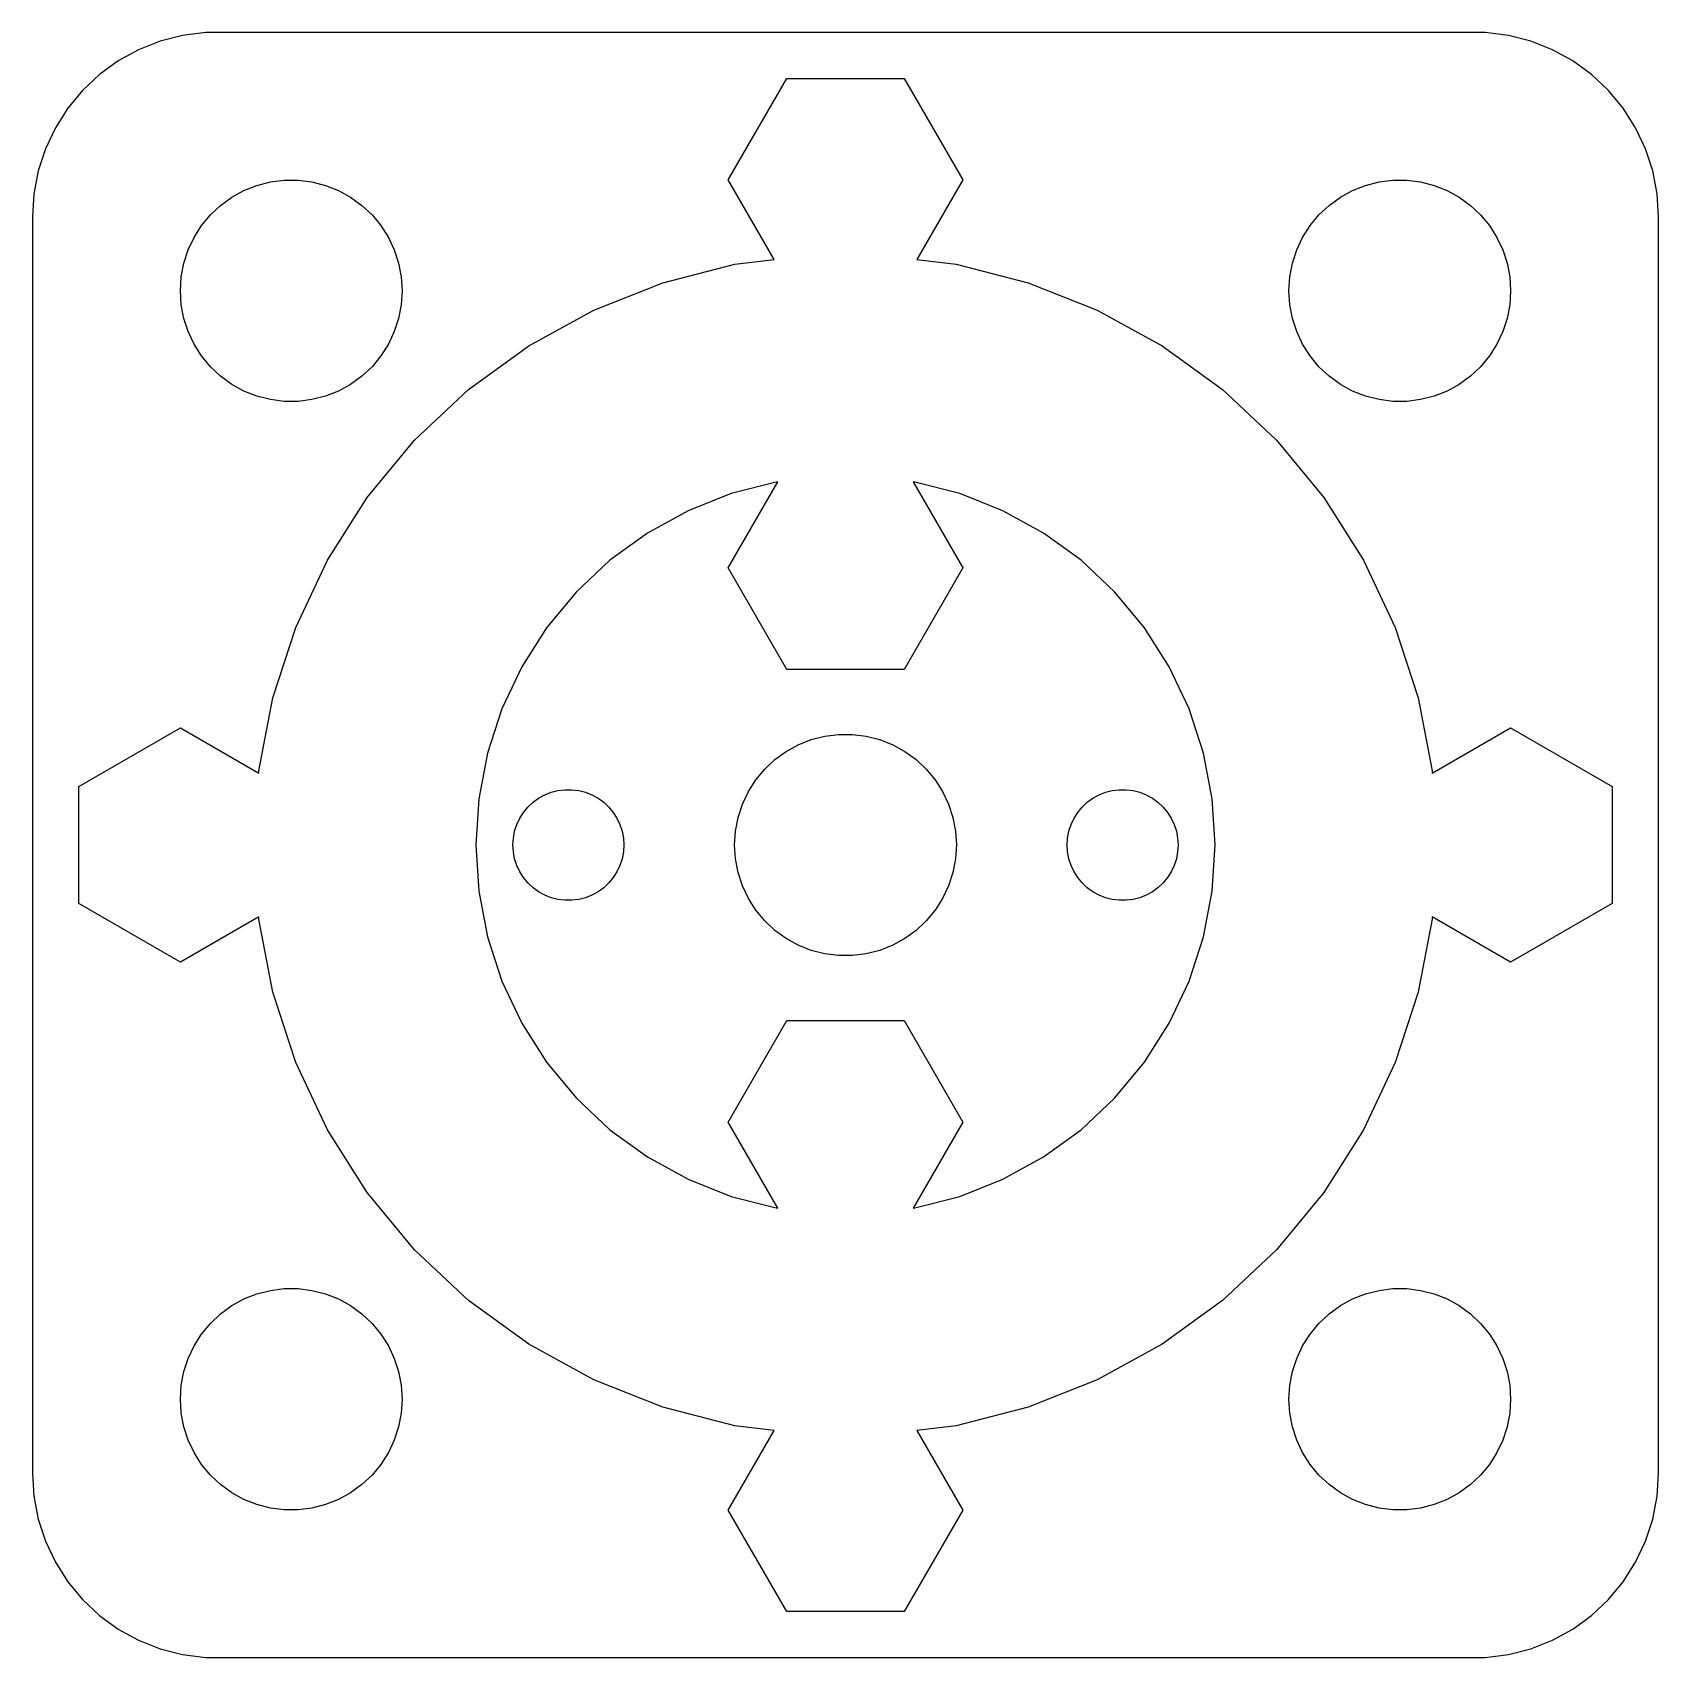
# Model space of a CAD drawing. Header units: metres. Extents: x -22 to 22, y -22 to 238.
# Drawn here: x -22 to 22, y 86.01 to 129.99 of the extents above; entities that cross this region are included whole.
import ezdxf

# ---------------------------------------------------------------- set-up
doc = ezdxf.new("R2010")
doc.units = ezdxf.units.M

msp = doc.modelspace()

# ---------------------------------------------------------------- linework, layer by layer
for p, q in [((-17.9369, 129.911), (-18.5451, 129.755)), ((-17.3139, 129.99), (-17.9369, 129.911)), ((17.3139, 129.99), (-17.3139, 129.99)), ((17.9369, 129.911), (17.3139, 129.99)), ((18.5451, 129.755), (17.9369, 129.911)), ((-19.1289, 129.524), (-19.6791, 129.222)), ((-18.5451, 129.755), (-19.1289, 129.524)), ((19.1289, 129.524), (18.5451, 129.755)), ((19.6791, 129.222), (19.1289, 129.524)), ((-19.6791, 129.222), (-20.1871, 128.853)), ((20.1871, 128.853), (19.6791, 129.222)), ((-20.1871, 128.853), (-20.6448, 128.423)), ((-3.17349, 126), (-1.58675, 128.748)), ((-1.58675, 128.748), (1.58675, 128.748)), ((1.58675, 128.748), (3.17349, 126)), ((20.6448, 128.423), (20.1871, 128.853)), ((-20.6448, 128.423), (-21.0451, 127.939)), ((21.0451, 127.939), (20.6448, 128.423)), ((-21.0451, 127.939), (-21.3815, 127.409)), ((21.3815, 127.409), (21.0451, 127.939)), ((-21.3815, 127.409), (-21.6489, 126.841)), ((21.6489, 126.841), (21.3815, 127.409)), ((-21.6489, 126.841), (-21.8429, 126.243)), ((21.8429, 126.243), (21.6489, 126.841)), ((-21.8429, 126.243), (-21.9606, 125.627)), ((-16.2773, 125.714), (-15.927, 125.853)), ((-15.927, 125.853), (-15.5621, 125.947)), ((-15.5621, 125.947), (-15.1884, 125.994)), ((-15.1884, 125.994), (-14.8116, 125.994)), ((-14.8116, 125.994), (-14.4379, 125.947)), ((-14.4379, 125.947), (-14.0729, 125.853)), ((-14.0729, 125.853), (-13.7227, 125.714)), ((-1.93285, 123.851), (-3.17349, 126)), ((3.17349, 126), (1.93285, 123.851)), ((13.7227, 125.714), (14.0729, 125.853)), ((14.0729, 125.853), (14.4379, 125.947)), ((14.4379, 125.947), (14.8116, 125.994)), ((14.8116, 125.994), (15.1884, 125.994)), ((15.1884, 125.994), (15.5621, 125.947)), ((15.5621, 125.947), (15.927, 125.853)), ((15.927, 125.853), (16.2773, 125.714)), ((21.9606, 125.627), (21.8429, 126.243)), ((-21.9606, 125.627), (-22, 125)), ((-16.9123, 125.312), (-16.6075, 125.533)), ((-16.6075, 125.533), (-16.2773, 125.714)), ((-13.7227, 125.714), (-13.3925, 125.533)), ((-13.3925, 125.533), (-13.0877, 125.312)), ((13.0877, 125.312), (13.3925, 125.533)), ((13.3925, 125.533), (13.7227, 125.714)), ((16.2773, 125.714), (16.6075, 125.533)), ((16.6075, 125.533), (16.9123, 125.312)), ((22, 125), (21.9606, 125.627)), ((-22, 125), (-22, 91)), ((-17.427, 124.763), (-17.1869, 125.054)), ((-17.1869, 125.054), (-16.9123, 125.312)), ((-13.0877, 125.312), (-12.8131, 125.054)), ((-12.8131, 125.054), (-12.5729, 124.763)), ((12.5729, 124.763), (12.8131, 125.054)), ((12.8131, 125.054), (13.0877, 125.312)), ((16.9123, 125.312), (17.1869, 125.054)), ((17.1869, 125.054), (17.427, 124.763)), ((22, 91), (22, 125)), ((-17.6289, 124.445), (-17.427, 124.763)), ((-12.5729, 124.763), (-12.3711, 124.445)), ((12.3711, 124.445), (12.5729, 124.763)), ((17.427, 124.763), (17.6289, 124.445)), ((-17.9057, 123.746), (-17.7893, 124.104)), ((-17.7893, 124.104), (-17.6289, 124.445)), ((-12.3711, 124.445), (-12.2107, 124.104)), ((-12.2107, 124.104), (-12.0942, 123.746)), ((12.0942, 123.746), (12.2107, 124.104)), ((12.2107, 124.104), (12.3711, 124.445)), ((17.6289, 124.445), (17.7893, 124.104)), ((17.7893, 124.104), (17.9057, 123.746)), ((-17.9763, 123.376), (-17.9057, 123.746)), ((-12.0942, 123.746), (-12.0237, 123.376)), ((-4.94426, 123.217), (-2.99809, 123.717)), ((-2.99809, 123.717), (-1.93285, 123.851)), ((1.93285, 123.851), (2.99809, 123.717)), ((2.99809, 123.717), (4.94426, 123.217)), ((12.0237, 123.376), (12.0942, 123.746)), ((17.9057, 123.746), (17.9763, 123.376)), ((-18, 123), (-17.9763, 123.376)), ((-12.0237, 123.376), (-12, 123)), ((-6.81245, 122.477), (-4.94426, 123.217)), ((4.94426, 123.217), (6.81245, 122.477)), ((12, 123), (12.0237, 123.376)), ((17.9763, 123.376), (18, 123)), ((-17.9763, 122.624), (-18, 123)), ((-12, 123), (-12.0237, 122.624)), ((12.0237, 122.624), (12, 123)), ((18, 123), (17.9763, 122.624)), ((-17.9057, 122.254), (-17.9763, 122.624)), ((-12.0237, 122.624), (-12.0942, 122.254)), ((-8.57323, 121.509), (-6.81245, 122.477)), ((6.81245, 122.477), (8.57323, 121.509)), ((12.0942, 122.254), (12.0237, 122.624)), ((17.9763, 122.624), (17.9057, 122.254)), ((-17.7893, 121.896), (-17.9057, 122.254)), ((-17.6289, 121.555), (-17.7893, 121.896)), ((-12.2107, 121.896), (-12.3711, 121.555)), ((-12.0942, 122.254), (-12.2107, 121.896)), ((12.2107, 121.896), (12.0942, 122.254)), ((12.3711, 121.555), (12.2107, 121.896)), ((17.7893, 121.896), (17.6289, 121.555)), ((17.9057, 122.254), (17.7893, 121.896)), ((-17.427, 121.237), (-17.6289, 121.555)), ((-12.3711, 121.555), (-12.5729, 121.237)), ((-10.1988, 120.328), (-8.57323, 121.509)), ((8.57323, 121.509), (10.1988, 120.328)), ((12.5729, 121.237), (12.3711, 121.555)), ((17.6289, 121.555), (17.427, 121.237)), ((-17.1869, 120.946), (-17.427, 121.237)), ((-12.5729, 121.237), (-12.8131, 120.946)), ((12.8131, 120.946), (12.5729, 121.237)), ((17.427, 121.237), (17.1869, 120.946)), ((-16.9123, 120.688), (-17.1869, 120.946)), ((-16.6075, 120.467), (-16.9123, 120.688)), ((-13.0877, 120.688), (-13.3925, 120.467)), ((-12.8131, 120.946), (-13.0877, 120.688)), ((13.0877, 120.688), (12.8131, 120.946)), ((13.3925, 120.467), (13.0877, 120.688)), ((16.9123, 120.688), (16.6075, 120.467)), ((17.1869, 120.946), (16.9123, 120.688)), ((-16.2773, 120.286), (-16.6075, 120.467)), ((-15.927, 120.147), (-16.2773, 120.286)), ((-15.5621, 120.053), (-15.927, 120.147)), ((-14.0729, 120.147), (-14.4379, 120.053)), ((-13.7227, 120.286), (-14.0729, 120.147)), ((-13.3925, 120.467), (-13.7227, 120.286)), ((-11.6635, 118.953), (-10.1988, 120.328)), ((10.1988, 120.328), (11.6635, 118.953)), ((13.7227, 120.286), (13.3925, 120.467)), ((14.0729, 120.147), (13.7227, 120.286)), ((14.4379, 120.053), (14.0729, 120.147)), ((15.927, 120.147), (15.5621, 120.053)), ((16.2773, 120.286), (15.927, 120.147)), ((16.6075, 120.467), (16.2773, 120.286)), ((-15.1884, 120.006), (-15.5621, 120.053)), ((-14.8116, 120.006), (-15.1884, 120.006)), ((-14.4379, 120.053), (-14.8116, 120.006)), ((14.8116, 120.006), (14.4379, 120.053)), ((15.1884, 120.006), (14.8116, 120.006)), ((15.5621, 120.053), (15.1884, 120.006)), ((-12.9443, 117.405), (-11.6635, 118.953)), ((11.6635, 118.953), (12.9443, 117.405)), ((-3.09016, 117.511), (-4.25778, 117.048)), ((-3.17349, 115.5), (-1.82912, 117.829)), ((-1.87381, 117.823), (-3.09016, 117.511)), ((-1.82912, 117.829), (-1.87381, 117.823)), ((1.87381, 117.823), (1.82912, 117.829)), ((1.82912, 117.829), (3.17349, 115.5)), ((3.09016, 117.511), (1.87381, 117.823)), ((4.25778, 117.048), (3.09016, 117.511)), ((-14.0209, 115.708), (-12.9443, 117.405)), ((-4.25778, 117.048), (-5.35826, 116.443)), ((5.35826, 116.443), (4.25778, 117.048)), ((12.9443, 117.405), (14.0209, 115.708)), ((-5.35826, 116.443), (-6.37424, 115.705)), ((6.37424, 115.705), (5.35826, 116.443)), ((-14.8764, 113.89), (-14.0209, 115.708)), ((-6.37424, 115.705), (-7.28967, 114.845)), ((-1.58675, 112.752), (-3.17349, 115.5)), ((3.17349, 115.5), (1.58675, 112.752)), ((7.28967, 114.845), (6.37424, 115.705)), ((14.0209, 115.708), (14.8764, 113.89)), ((-7.28967, 114.845), (-8.09016, 113.878)), ((8.09016, 113.878), (7.28967, 114.845)), ((-15.4973, 111.979), (-14.8764, 113.89)), ((-8.09016, 113.878), (-8.76306, 112.818)), ((8.76306, 112.818), (8.09016, 113.878)), ((14.8764, 113.89), (15.4973, 111.979)), ((-8.76306, 112.818), (-9.29776, 111.681)), ((1.58675, 112.752), (-1.58675, 112.752)), ((9.29776, 111.681), (8.76306, 112.818)), ((-15.8738, 110.005), (-15.4973, 111.979)), ((15.4973, 111.979), (15.8738, 110.005)), ((-9.29776, 111.681), (-9.68582, 110.487)), ((9.68582, 110.487), (9.29776, 111.681)), ((-20.7483, 109.587), (-18, 111.173)), ((-18, 111.173), (-15.8774, 109.948)), ((-0.927048, 110.853), (-0.562134, 110.947)), ((-0.562134, 110.947), (-0.18837, 110.994)), ((-0.18837, 110.994), (0.18837, 110.994)), ((0.18837, 110.994), (0.562134, 110.947)), ((0.562134, 110.947), (0.927048, 110.853)), ((15.8774, 109.948), (18, 111.173)), ((18, 111.173), (20.7483, 109.587)), ((-9.68582, 110.487), (-9.92114, 109.253)), ((-1.91226, 110.312), (-1.60747, 110.533)), ((-1.60747, 110.533), (-1.27733, 110.714)), ((-1.27733, 110.714), (-0.927048, 110.853)), ((0.927048, 110.853), (1.27733, 110.714)), ((1.27733, 110.714), (1.60747, 110.533)), ((1.60747, 110.533), (1.91226, 110.312)), ((9.92114, 109.253), (9.68582, 110.487)), ((-15.8774, 109.948), (-15.8738, 110.005)), ((-2.42705, 109.763), (-2.1869, 110.054)), ((-2.1869, 110.054), (-1.91226, 110.312)), ((1.91226, 110.312), (2.1869, 110.054)), ((2.1869, 110.054), (2.42705, 109.763)), ((15.8738, 110.005), (15.8774, 109.948)), ((-20.7483, 106.413), (-20.7483, 109.587)), ((-2.62891, 109.445), (-2.42705, 109.763)), ((2.42705, 109.763), (2.62891, 109.445)), ((20.7483, 109.587), (20.7483, 106.413)), ((-9.92114, 109.253), (-10, 108)), ((-8.59344, 109.027), (-8.45613, 109.156)), ((-8.45613, 109.156), (-8.30373, 109.266)), ((-8.30373, 109.266), (-8.13866, 109.357)), ((-8.13866, 109.357), (-7.96352, 109.427)), ((-7.96352, 109.427), (-7.78107, 109.473)), ((-7.78107, 109.473), (-7.59418, 109.497)), ((-7.59418, 109.497), (-7.40581, 109.497)), ((-7.40581, 109.497), (-7.21892, 109.473)), ((-7.21892, 109.473), (-7.03647, 109.427)), ((-7.03647, 109.427), (-6.86133, 109.357)), ((-6.86133, 109.357), (-6.69626, 109.266)), ((-6.69626, 109.266), (-6.54385, 109.156)), ((-6.54385, 109.156), (-6.40654, 109.027)), ((-2.78932, 109.104), (-2.62891, 109.445)), ((2.62891, 109.445), (2.78932, 109.104)), ((6.40654, 109.027), (6.54385, 109.156)), ((6.54385, 109.156), (6.69626, 109.266)), ((6.69626, 109.266), (6.86133, 109.357)), ((6.86133, 109.357), (7.03647, 109.427)), ((7.03647, 109.427), (7.21892, 109.473)), ((7.21892, 109.473), (7.40581, 109.497)), ((7.40581, 109.497), (7.59418, 109.497)), ((7.59418, 109.497), (7.78107, 109.473)), ((7.78107, 109.473), (7.96352, 109.427)), ((7.96352, 109.427), (8.13866, 109.357)), ((8.13866, 109.357), (8.30373, 109.266)), ((8.30373, 109.266), (8.45613, 109.156)), ((8.45613, 109.156), (8.59344, 109.027)), ((10, 108), (9.92114, 109.253)), ((-8.89465, 108.552), (-8.81445, 108.723)), ((-8.81445, 108.723), (-8.71352, 108.882)), ((-8.71352, 108.882), (-8.59344, 109.027)), ((-6.40654, 109.027), (-6.28647, 108.882)), ((-6.28647, 108.882), (-6.18553, 108.723)), ((-6.18553, 108.723), (-6.10533, 108.552)), ((-2.97633, 108.376), (-2.90575, 108.746)), ((-2.90575, 108.746), (-2.78932, 109.104)), ((2.78932, 109.104), (2.90575, 108.746)), ((2.90575, 108.746), (2.97633, 108.376)), ((6.10533, 108.552), (6.18553, 108.723)), ((6.18553, 108.723), (6.28647, 108.882)), ((6.28647, 108.882), (6.40654, 109.027)), ((8.59344, 109.027), (8.71352, 108.882)), ((8.71352, 108.882), (8.81445, 108.723)), ((8.81445, 108.723), (8.89465, 108.552)), ((-8.98816, 108.188), (-8.95287, 108.373)), ((-8.95287, 108.373), (-8.89465, 108.552)), ((-6.10533, 108.552), (-6.04712, 108.373)), ((-6.04712, 108.373), (-6.01183, 108.188)), ((-3, 108), (-2.97633, 108.376)), ((2.97633, 108.376), (3, 108)), ((6.01183, 108.188), (6.04712, 108.373)), ((6.04712, 108.373), (6.10533, 108.552)), ((8.89465, 108.552), (8.95287, 108.373)), ((8.95287, 108.373), (8.98816, 108.188)), ((-10, 108), (-9.92114, 106.747)), ((-9, 108), (-8.98816, 108.188)), ((-8.98816, 107.812), (-9, 108)), ((-8.95287, 107.627), (-8.98816, 107.812)), ((-6.01183, 107.812), (-6.04712, 107.627)), ((-6.01183, 108.188), (-6, 108)), ((-6, 108), (-6.01183, 107.812)), ((-2.97633, 107.624), (-3, 108)), ((3, 108), (2.97633, 107.624)), ((6, 108), (6.01183, 108.188)), ((6.01183, 107.812), (6, 108)), ((6.04712, 107.627), (6.01183, 107.812)), ((8.98816, 107.812), (8.95287, 107.627)), ((8.98816, 108.188), (9, 108)), ((9, 108), (8.98816, 107.812)), ((9.92114, 106.747), (10, 108)), ((-8.89465, 107.448), (-8.95287, 107.627)), ((-8.81445, 107.277), (-8.89465, 107.448)), ((-6.10533, 107.448), (-6.18553, 107.277)), ((-6.04712, 107.627), (-6.10533, 107.448)), ((-2.90575, 107.254), (-2.97633, 107.624)), ((2.97633, 107.624), (2.90575, 107.254)), ((6.10533, 107.448), (6.04712, 107.627)), ((6.18553, 107.277), (6.10533, 107.448)), ((8.89465, 107.448), (8.81445, 107.277)), ((8.95287, 107.627), (8.89465, 107.448)), ((-8.71352, 107.118), (-8.81445, 107.277)), ((-8.59344, 106.973), (-8.71352, 107.118)), ((-8.45613, 106.844), (-8.59344, 106.973)), ((-6.40654, 106.973), (-6.54385, 106.844)), ((-6.28647, 107.118), (-6.40654, 106.973)), ((-6.18553, 107.277), (-6.28647, 107.118)), ((-2.78932, 106.896), (-2.90575, 107.254)), ((2.90575, 107.254), (2.78932, 106.896)), ((6.28647, 107.118), (6.18553, 107.277)), ((6.40654, 106.973), (6.28647, 107.118)), ((6.54385, 106.844), (6.40654, 106.973)), ((8.59344, 106.973), (8.45613, 106.844)), ((8.71352, 107.118), (8.59344, 106.973)), ((8.81445, 107.277), (8.71352, 107.118)), ((-9.92114, 106.747), (-9.68582, 105.513)), ((-8.30373, 106.734), (-8.45613, 106.844)), ((-8.13866, 106.643), (-8.30373, 106.734)), ((-7.96352, 106.573), (-8.13866, 106.643)), ((-7.78107, 106.527), (-7.96352, 106.573)), ((-7.59418, 106.503), (-7.78107, 106.527)), ((-7.40581, 106.503), (-7.59418, 106.503)), ((-7.21892, 106.527), (-7.40581, 106.503)), ((-7.03647, 106.573), (-7.21892, 106.527)), ((-6.86133, 106.643), (-7.03647, 106.573)), ((-6.69626, 106.734), (-6.86133, 106.643)), ((-6.54385, 106.844), (-6.69626, 106.734)), ((-2.62891, 106.555), (-2.78932, 106.896)), ((-2.42705, 106.237), (-2.62891, 106.555)), ((2.62891, 106.555), (2.42705, 106.237)), ((2.78932, 106.896), (2.62891, 106.555)), ((6.69626, 106.734), (6.54385, 106.844)), ((6.86133, 106.643), (6.69626, 106.734)), ((7.03647, 106.573), (6.86133, 106.643)), ((7.21892, 106.527), (7.03647, 106.573)), ((7.40581, 106.503), (7.21892, 106.527)), ((7.59418, 106.503), (7.40581, 106.503)), ((7.78107, 106.527), (7.59418, 106.503)), ((7.96352, 106.573), (7.78107, 106.527)), ((8.13866, 106.643), (7.96352, 106.573)), ((8.30373, 106.734), (8.13866, 106.643)), ((8.45613, 106.844), (8.30373, 106.734)), ((9.68582, 105.513), (9.92114, 106.747)), ((-18, 104.827), (-20.7483, 106.413)), ((-15.8774, 106.052), (-18, 104.827)), ((-15.8738, 105.995), (-15.8774, 106.052)), ((-2.1869, 105.946), (-2.42705, 106.237)), ((2.42705, 106.237), (2.1869, 105.946)), ((15.8774, 106.052), (15.8738, 105.995)), ((18, 104.827), (15.8774, 106.052)), ((20.7483, 106.413), (18, 104.827)), ((-15.4973, 104.021), (-15.8738, 105.995)), ((-1.91226, 105.688), (-2.1869, 105.946)), ((-1.60747, 105.467), (-1.91226, 105.688)), ((1.91226, 105.688), (1.60747, 105.467)), ((2.1869, 105.946), (1.91226, 105.688)), ((15.8738, 105.995), (15.4973, 104.021)), ((-9.68582, 105.513), (-9.29776, 104.319)), ((-1.27733, 105.286), (-1.60747, 105.467)), ((-0.927048, 105.147), (-1.27733, 105.286)), ((1.27733, 105.286), (0.927048, 105.147)), ((1.60747, 105.467), (1.27733, 105.286)), ((9.29776, 104.319), (9.68582, 105.513)), ((-0.562134, 105.053), (-0.927048, 105.147)), ((-0.18837, 105.006), (-0.562134, 105.053)), ((0.18837, 105.006), (-0.18837, 105.006)), ((0.562134, 105.053), (0.18837, 105.006)), ((0.927048, 105.147), (0.562134, 105.053)), ((-9.29776, 104.319), (-8.76306, 103.182)), ((8.76306, 103.182), (9.29776, 104.319)), ((-14.8764, 102.11), (-15.4973, 104.021)), ((15.4973, 104.021), (14.8764, 102.11)), ((-8.76306, 103.182), (-8.09016, 102.122)), ((-3.17349, 100.5), (-1.58675, 103.248)), ((-1.58675, 103.248), (1.58675, 103.248)), ((1.58675, 103.248), (3.17349, 100.5)), ((8.09016, 102.122), (8.76306, 103.182)), ((-14.0209, 100.292), (-14.8764, 102.11)), ((-8.09016, 102.122), (-7.28967, 101.155)), ((7.28967, 101.155), (8.09016, 102.122)), ((14.8764, 102.11), (14.0209, 100.292)), ((-7.28967, 101.155), (-6.37424, 100.295)), ((6.37424, 100.295), (7.28967, 101.155)), ((-1.82912, 98.1715), (-3.17349, 100.5)), ((3.17349, 100.5), (1.82912, 98.1715)), ((-12.9443, 98.5954), (-14.0209, 100.292)), ((-6.37424, 100.295), (-5.35826, 99.5567)), ((5.35826, 99.5567), (6.37424, 100.295)), ((14.0209, 100.292), (12.9443, 98.5954)), ((-5.35826, 99.5567), (-4.25778, 98.9517)), ((4.25778, 98.9517), (5.35826, 99.5567)), ((-11.6635, 97.0473), (-12.9443, 98.5954)), ((-4.25778, 98.9517), (-3.09016, 98.4894)), ((3.09016, 98.4894), (4.25778, 98.9517)), ((12.9443, 98.5954), (11.6635, 97.0473)), ((-3.09016, 98.4894), (-1.87381, 98.1771)), ((-1.87381, 98.1771), (-1.82912, 98.1715)), ((1.82912, 98.1715), (1.87381, 98.1771)), ((1.87381, 98.1771), (3.09016, 98.4894)), ((-10.1988, 95.6718), (-11.6635, 97.0473)), ((11.6635, 97.0473), (10.1988, 95.6718)), ((-15.927, 95.8532), (-15.5621, 95.9469)), ((-15.5621, 95.9469), (-15.1884, 95.9941)), ((-15.1884, 95.9941), (-14.8116, 95.9941)), ((-14.8116, 95.9941), (-14.4379, 95.9469)), ((-14.4379, 95.9469), (-14.0729, 95.8532)), ((14.0729, 95.8532), (14.4379, 95.9469)), ((14.4379, 95.9469), (14.8116, 95.9941)), ((14.8116, 95.9941), (15.1884, 95.9941)), ((15.1884, 95.9941), (15.5621, 95.9469)), ((15.5621, 95.9469), (15.927, 95.8532)), ((-16.9123, 95.3116), (-16.6075, 95.533)), ((-16.6075, 95.533), (-16.2773, 95.7145)), ((-16.2773, 95.7145), (-15.927, 95.8532)), ((-14.0729, 95.8532), (-13.7227, 95.7145)), ((-13.7227, 95.7145), (-13.3925, 95.533)), ((-13.3925, 95.533), (-13.0877, 95.3116)), ((-8.57323, 94.4908), (-10.1988, 95.6718)), ((10.1988, 95.6718), (8.57323, 94.4908)), ((13.0877, 95.3116), (13.3925, 95.533)), ((13.3925, 95.533), (13.7227, 95.7145)), ((13.7227, 95.7145), (14.0729, 95.8532)), ((15.927, 95.8532), (16.2773, 95.7145)), ((16.2773, 95.7145), (16.6075, 95.533)), ((16.6075, 95.533), (16.9123, 95.3116)), ((-17.427, 94.7634), (-17.1869, 95.0536)), ((-17.1869, 95.0536), (-16.9123, 95.3116)), ((-13.0877, 95.3116), (-12.8131, 95.0536)), ((-12.8131, 95.0536), (-12.5729, 94.7634)), ((12.5729, 94.7634), (12.8131, 95.0536)), ((12.8131, 95.0536), (13.0877, 95.3116)), ((16.9123, 95.3116), (17.1869, 95.0536)), ((17.1869, 95.0536), (17.427, 94.7634)), ((-17.6289, 94.4453), (-17.427, 94.7634)), ((-12.5729, 94.7634), (-12.3711, 94.4453)), ((12.3711, 94.4453), (12.5729, 94.7634)), ((17.427, 94.7634), (17.6289, 94.4453)), ((-17.7893, 94.1044), (-17.6289, 94.4453)), ((-12.3711, 94.4453), (-12.2107, 94.1044)), ((-6.81245, 93.5228), (-8.57323, 94.4908)), ((8.57323, 94.4908), (6.81245, 93.5228)), ((12.2107, 94.1044), (12.3711, 94.4453)), ((17.6289, 94.4453), (17.7893, 94.1044)), ((-17.9763, 93.376), (-17.9057, 93.7461)), ((-17.9057, 93.7461), (-17.7893, 94.1044)), ((-12.2107, 94.1044), (-12.0942, 93.7461)), ((-12.0942, 93.7461), (-12.0237, 93.376)), ((12.0237, 93.376), (12.0942, 93.7461)), ((12.0942, 93.7461), (12.2107, 94.1044)), ((17.7893, 94.1044), (17.9057, 93.7461)), ((17.9057, 93.7461), (17.9763, 93.376)), ((-18, 93), (-17.9763, 93.376)), ((-12.0237, 93.376), (-12, 93)), ((-4.94426, 92.7831), (-6.81245, 93.5228)), ((6.81245, 93.5228), (4.94426, 92.7831)), ((12, 93), (12.0237, 93.376)), ((17.9763, 93.376), (18, 93)), ((-17.9763, 92.624), (-18, 93)), ((-12, 93), (-12.0237, 92.624)), ((12.0237, 92.624), (12, 93)), ((18, 93), (17.9763, 92.624)), ((-17.9057, 92.2539), (-17.9763, 92.624)), ((-12.0237, 92.624), (-12.0942, 92.2539)), ((-2.99809, 92.2834), (-4.94426, 92.7831)), ((4.94426, 92.7831), (2.99809, 92.2834)), ((12.0942, 92.2539), (12.0237, 92.624)), ((17.9763, 92.624), (17.9057, 92.2539)), ((-17.7893, 91.8956), (-17.9057, 92.2539)), ((-12.0942, 92.2539), (-12.2107, 91.8956)), ((-3.17349, 90), (-1.93285, 92.1488)), ((-1.93285, 92.1488), (-2.99809, 92.2834)), ((2.99809, 92.2834), (1.93285, 92.1488)), ((1.93285, 92.1488), (3.17349, 90)), ((12.2107, 91.8956), (12.0942, 92.2539)), ((17.9057, 92.2539), (17.7893, 91.8956)), ((-17.6289, 91.5547), (-17.7893, 91.8956)), ((-17.427, 91.2366), (-17.6289, 91.5547)), ((-12.3711, 91.5547), (-12.5729, 91.2366)), ((-12.2107, 91.8956), (-12.3711, 91.5547)), ((12.3711, 91.5547), (12.2107, 91.8956)), ((12.5729, 91.2366), (12.3711, 91.5547)), ((17.6289, 91.5547), (17.427, 91.2366)), ((17.7893, 91.8956), (17.6289, 91.5547)), ((-17.1869, 90.9464), (-17.427, 91.2366)), ((-12.5729, 91.2366), (-12.8131, 90.9464)), ((12.8131, 90.9464), (12.5729, 91.2366)), ((17.427, 91.2366), (17.1869, 90.9464)), ((-22, 91), (-21.9606, 90.3733)), ((-16.9123, 90.6885), (-17.1869, 90.9464)), ((-16.6075, 90.467), (-16.9123, 90.6885)), ((-13.0877, 90.6885), (-13.3925, 90.467)), ((-12.8131, 90.9464), (-13.0877, 90.6885)), ((13.0877, 90.6885), (12.8131, 90.9464)), ((13.3925, 90.467), (13.0877, 90.6885)), ((16.9123, 90.6885), (16.6075, 90.467)), ((17.1869, 90.9464), (16.9123, 90.6885)), ((21.9606, 90.3733), (22, 91)), ((-21.9606, 90.3733), (-21.8429, 89.7566)), ((-16.2773, 90.2855), (-16.6075, 90.467)), ((-15.927, 90.1468), (-16.2773, 90.2855)), ((-13.7227, 90.2855), (-14.0729, 90.1468)), ((-13.3925, 90.467), (-13.7227, 90.2855)), ((13.7227, 90.2855), (13.3925, 90.467)), ((14.0729, 90.1468), (13.7227, 90.2855)), ((16.2773, 90.2855), (15.927, 90.1468)), ((16.6075, 90.467), (16.2773, 90.2855)), ((21.8429, 89.7566), (21.9606, 90.3733)), ((-15.5621, 90.0531), (-15.927, 90.1468)), ((-15.1884, 90.0059), (-15.5621, 90.0531)), ((-14.8116, 90.0059), (-15.1884, 90.0059)), ((-14.4379, 90.0531), (-14.8116, 90.0059)), ((-14.0729, 90.1468), (-14.4379, 90.0531)), ((-1.58675, 87.2517), (-3.17349, 90)), ((3.17349, 90), (1.58675, 87.2517)), ((14.4379, 90.0531), (14.0729, 90.1468)), ((14.8116, 90.0059), (14.4379, 90.0531)), ((15.1884, 90.0059), (14.8116, 90.0059)), ((15.5621, 90.0531), (15.1884, 90.0059)), ((15.927, 90.1468), (15.5621, 90.0531)), ((-21.8429, 89.7566), (-21.6489, 89.1594)), ((21.6489, 89.1594), (21.8429, 89.7566)), ((-21.6489, 89.1594), (-21.3815, 88.5912)), ((21.3815, 88.5912), (21.6489, 89.1594)), ((-21.3815, 88.5912), (-21.0451, 88.0611)), ((21.0451, 88.0611), (21.3815, 88.5912)), ((-21.0451, 88.0611), (-20.6448, 87.5773)), ((20.6448, 87.5773), (21.0451, 88.0611)), ((-20.6448, 87.5773), (-20.1871, 87.1474)), ((20.1871, 87.1474), (20.6448, 87.5773)), ((-20.1871, 87.1474), (-19.6791, 86.7784)), ((1.58675, 87.2517), (-1.58675, 87.2517)), ((19.6791, 86.7784), (20.1871, 87.1474)), ((-19.6791, 86.7784), (-19.1289, 86.4759)), ((19.1289, 86.4759), (19.6791, 86.7784)), ((-19.1289, 86.4759), (-18.5451, 86.2447)), ((-18.5451, 86.2447), (-17.9369, 86.0886)), ((17.9369, 86.0886), (18.5451, 86.2447)), ((18.5451, 86.2447), (19.1289, 86.4759)), ((-17.9369, 86.0886), (-17.3139, 86.0099)), ((-17.3139, 86.0099), (17.3139, 86.0099)), ((17.3139, 86.0099), (17.9369, 86.0886))]:
    msp.add_line(p, q)

doc.saveas('drawing.dxf')
